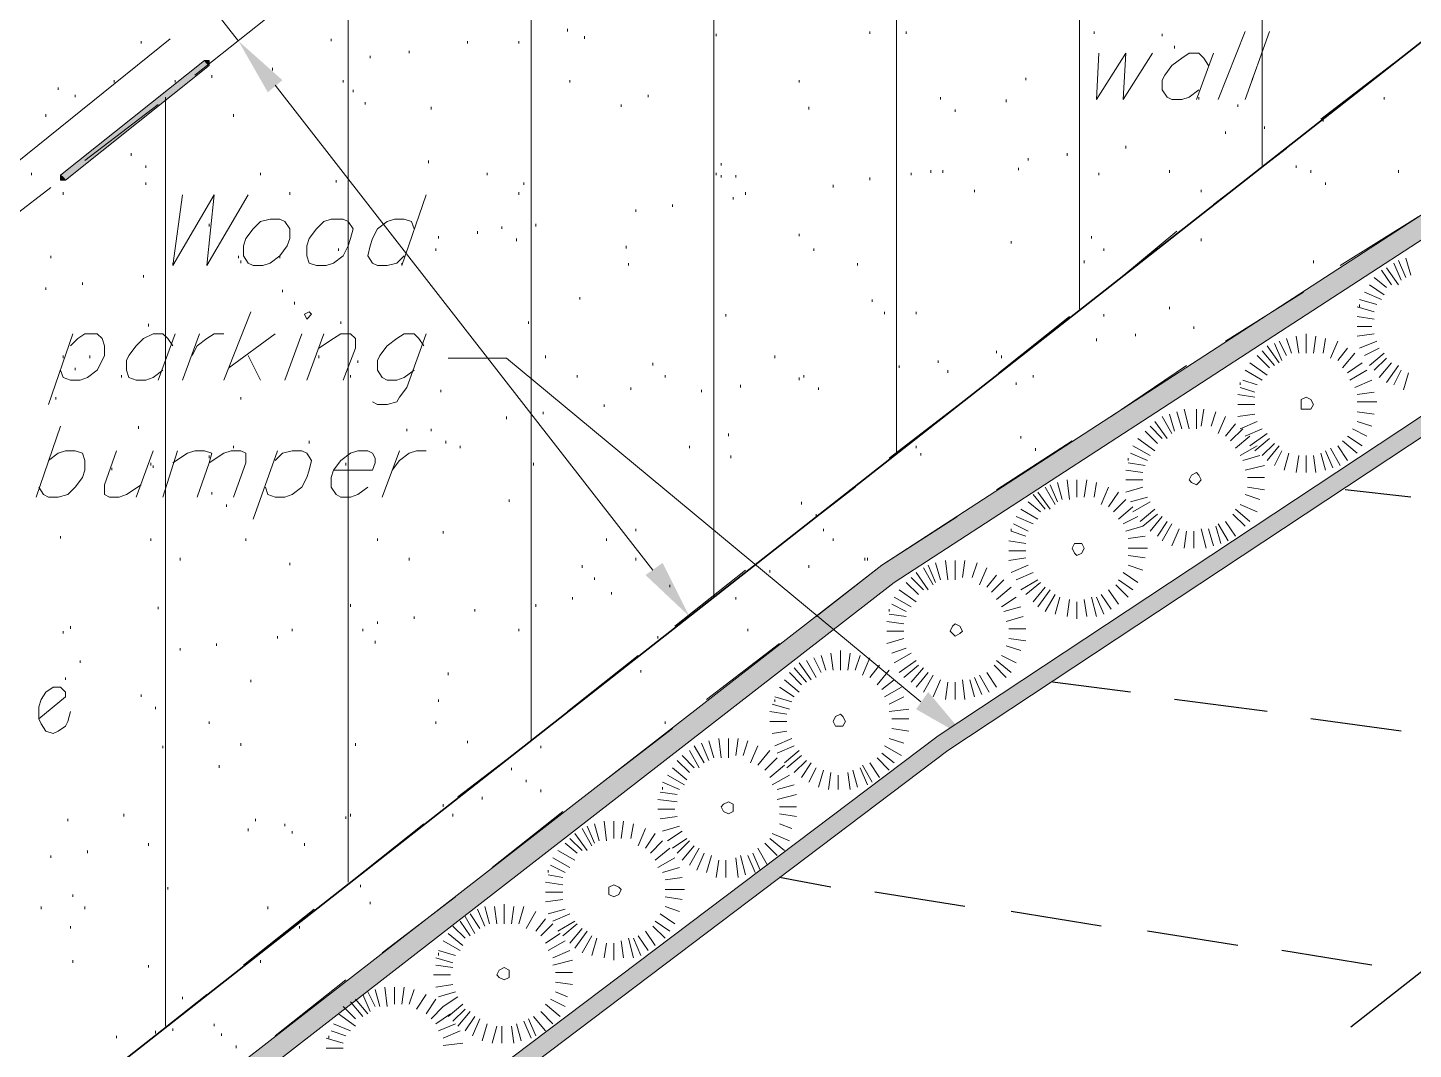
# Model space of a CAD drawing. Header units: inches. Extents: x 10 to 486, y 7 to 426.
# Drawn here: x 258.51 to 296.41, y 313.58 to 341.52 of the extents above; entities that cross this region are included whole.
import ezdxf

# ---------------------------------------------------------------- set-up
doc = ezdxf.new("R2010")
doc.units = ezdxf.units.IN
doc.header["$LTSCALE"] = 3
doc.header["$MEASUREMENT"] = 0
doc.linetypes.add('DASHEDX2', pattern=[1.5, 1, -0.5])
doc.layers.add('Building Setbacks', color=1, linetype='DASHEDX2')
doc.layers.add('PDF_Solid Fills', color=7, linetype='Continuous')
doc.layers.add('PDF_Geometry', color=7, linetype='Continuous', true_color=0x999999)

msp = doc.modelspace()

# ---------------------------------------------------------------- hatches: boundary and pattern name
at = {"layer": 'PDF_Solid Fills', "transparency": 33554559}
msp.add_hatch(color=256, dxfattribs=at).paths.add_polyline_path([(259.477, 337.417), (259.543, 337.35), (263.477, 340.483), (263.41, 340.55), (263.343, 340.617), (259.41, 337.483)])

# ---------------------------------------------------------------- linework, layer by layer
at = {"layer": 'Building Setbacks'}
msp.add_lwpolyline([(82.279, 147.535), (358.622, 364.348)], dxfattribs=at)
at = {"layer": 'PDF_Geometry', "color": 7, "lineweight": 13}
for points in [[(264.277, 341.15), (226.477, 389.35), (224.877, 389.35)], [(265.01, 341.75), (263.077, 340.217)], [(293.877, 339.017), (295.877, 340.55)], [(275.61, 326.683), (265.277, 339.95)], [(262.077, 339.417), (260.077, 337.883)], [(290.943, 336.683), (292.943, 338.217)], [(259.143, 337.15), (257.143, 335.617)], [(288.01, 334.35), (289.943, 335.95)], [(285.077, 332.083), (287.01, 333.617)], [(282.077, 329.75), (284.077, 331.283)], [(279.143, 327.417), (281.143, 328.95)], [(276.21, 325.15), (278.143, 326.683)], [(273.277, 322.817), (275.21, 324.35)], [(270.277, 320.483), (272.277, 322.017)], [(267.343, 318.15), (269.343, 319.75)], [(264.41, 315.883), (266.343, 317.417)], [(261.477, 313.55), (263.41, 315.083)]]:
    msp.add_lwpolyline(points, dxfattribs=at)
at = {"layer": 'PDF_Geometry', "color": 7, "lineweight": 35}
msp.add_lwpolyline([(152.877, 30.217), (376.677, 27.083), (379.477, 363.817), (346.277, 380.083), (56.61, 152.817)], close=True, dxfattribs=at)
at = {"layer": 'PDF_Geometry', "color": 9, "lineweight": 13, "true_color": 0xbbbbbb}
for points in [[(292.277, 337.75), (292.277, 363.15)], [(287.277, 333.817), (287.277, 359.217)], [(282.277, 329.883), (282.277, 355.283)], [(277.277, 325.95), (277.277, 351.417)], [(272.277, 322.017), (272.277, 347.483)], [(267.277, 318.15), (267.277, 343.55)], [(262.277, 314.217), (262.277, 339.617)]]:
    msp.add_lwpolyline(points, dxfattribs=at)
at = {"layer": 'PDF_Geometry', "lineweight": 13}
for points in [[(340.877, 356.15), (338.477, 356.683), (332.477, 355.083), (321.943, 349.017), (320.277, 341.35), (312.41, 340.75), (283.677, 321.75), (263.477, 306.483), (258.21, 296.683), (248.477, 288.017), (245.01, 283.083), (210.277, 256.083), (180.143, 230.817), (171.877, 223.95), (171.677, 206.017), (182.943, 199.55), (174.743, 190.75), (170.743, 184.083), (169.877, 168.15)], [(273.277, 341.483), (273.277, 341.417)], [(256.943, 336.817), (262.41, 341.217)], [(261.61, 341.15), (261.61, 341.083)], [(266.81, 341.217), (266.81, 341.15)], [(270.543, 341.15), (270.543, 341.083)], [(271.943, 341.15), (271.943, 341.083)], [(273.743, 341.283), (273.743, 341.217)], [(277.343, 341.35), (277.343, 341.283)], [(281.543, 341.417), (281.543, 341.35)], [(282.543, 341.417), (282.543, 341.35)], [(287.677, 341.417), (287.677, 341.35)], [(289.543, 341.35), (289.543, 341.283)], [(267.877, 340.75), (267.877, 340.683)], [(268.943, 340.883), (268.943, 340.817)], [(289.877, 341.017), (289.877, 340.95)], [(265.21, 340.417), (265.21, 340.35)], [(260.877, 340.083), (260.877, 340.017)], [(262.543, 340.083), (262.543, 340.017)], [(263.543, 340.217), (263.543, 340.15)], [(267.143, 340.083), (267.143, 340.017)], [(273.343, 340.083), (273.343, 340.017)], [(279.61, 340.083), (279.61, 340.017)], [(285.81, 340.15), (285.81, 340.083)], [(292.01, 340.15), (292.01, 340.083)], [(259.343, 339.883), (259.343, 339.817)], [(259.81, 339.683), (259.81, 339.617)], [(267.41, 339.817), (267.41, 339.75)], [(275.477, 339.683), (275.477, 339.617)], [(283.477, 339.617), (283.477, 339.55)], [(290.543, 339.617), (290.543, 339.55)], [(295.61, 339.617), (295.61, 339.55)], [(267.743, 339.483), (267.743, 339.417)], [(269.543, 339.35), (269.543, 339.283)], [(274.743, 339.417), (274.743, 339.35)], [(279.877, 339.35), (279.877, 339.283)], [(283.877, 339.283), (283.877, 339.217)], [(285.277, 339.55), (285.277, 339.483)], [(291.61, 339.417), (291.61, 339.35)], [(259.01, 339.15), (259.01, 339.083)], [(264.143, 339.15), (264.143, 339.083)], [(293.943, 339.017), (293.943, 338.95)], [(291.277, 338.683), (291.277, 338.617)], [(292.343, 338.817), (292.343, 338.75)], [(261.343, 338.083), (261.343, 338.017)], [(286.943, 338.083), (286.943, 338.017)], [(288.543, 338.283), (288.543, 338.217)], [(261.743, 337.75), (261.743, 337.683)], [(269.477, 337.883), (269.477, 337.817)], [(277.477, 337.817), (277.477, 337.75)], [(285.877, 337.95), (285.877, 337.883)], [(293.21, 337.75), (293.21, 337.683)], [(258.61, 337.55), (258.61, 337.483)], [(264.877, 337.55), (264.877, 337.483)], [(266.943, 337.35), (266.943, 337.283)], [(271.077, 337.55), (271.077, 337.483)], [(277.343, 337.55), (277.343, 337.483)], [(277.477, 337.483), (277.477, 337.417)], [(277.877, 337.483), (277.877, 337.417)], [(281.543, 337.417), (281.543, 337.35)], [(282.677, 337.55), (282.677, 337.483)], [(283.21, 337.617), (283.21, 337.55)], [(283.543, 337.617), (283.543, 337.55)], [(285.61, 337.683), (285.61, 337.617)], [(287.81, 337.55), (287.81, 337.483)], [(289.743, 337.617), (289.743, 337.55)], [(293.61, 337.617), (293.61, 337.55)], [(296.01, 337.617), (296.01, 337.55)], [(259.477, 337.017), (259.477, 336.95)], [(261.743, 337.283), (261.743, 337.217)], [(265.677, 337.017), (265.677, 336.95)], [(271.943, 337.017), (271.943, 336.95)], [(272.077, 337.283), (272.077, 337.217)], [(278.143, 337.017), (278.143, 336.95)], [(280.543, 337.217), (280.543, 337.15)], [(284.41, 337.083), (284.41, 337.017)], [(290.61, 337.083), (290.61, 337.017)], [(294.01, 337.283), (294.01, 337.217)], [(276.143, 336.683), (276.143, 336.617)], [(277.81, 336.883), (277.81, 336.817)], [(275.143, 336.55), (275.143, 336.483)], [(296.543, 336.35), (294.41, 335.017)], [(263.477, 336.15), (263.477, 336.083)], [(269.743, 335.817), (269.743, 335.75)], [(270.81, 335.95), (270.81, 335.883)], [(271.477, 336.083), (271.477, 336.017)], [(272.41, 336.15), (272.41, 336.083)], [(279.61, 335.883), (279.61, 335.817)], [(287.61, 335.817), (287.61, 335.75)], [(267.01, 335.483), (267.01, 335.417)], [(269.677, 335.483), (269.677, 335.417)], [(271.877, 335.75), (271.877, 335.683)], [(274.877, 335.55), (274.877, 335.483)], [(280.01, 335.483), (280.01, 335.417)], [(285.41, 335.683), (285.41, 335.617)], [(287.943, 335.483), (287.943, 335.417)], [(290.61, 335.75), (290.61, 335.683)], [(259.143, 335.283), (259.143, 335.217)], [(262.477, 335.083), (262.477, 335.017)], [(264.277, 335.283), (264.277, 335.217)], [(264.343, 335.15), (264.343, 335.083)], [(265.41, 335.283), (265.41, 335.217)], [(268.743, 335.083), (268.743, 335.017)], [(274.943, 335.083), (274.943, 335.017)], [(281.21, 335.083), (281.21, 335.017)], [(287.41, 335.15), (287.41, 335.083)], [(293.677, 335.15), (293.677, 335.083)], [(295.877, 335.083), (296.077, 334.617)], [(296.01, 335.15), (296.21, 334.683)], [(296.21, 335.217), (296.343, 334.75)], [(261.677, 334.75), (261.677, 334.683)], [(295.343, 334.683), (295.677, 334.417)], [(295.543, 334.883), (295.81, 334.483)], [(295.677, 334.95), (296.01, 334.483)], [(259.01, 334.417), (259.01, 334.35)], [(260.01, 334.55), (260.01, 334.483)], [(265.477, 334.35), (265.477, 334.283)], [(293.41, 334.283), (291.277, 332.95)], [(295.077, 334.283), (295.543, 334.083)], [(295.21, 334.483), (295.61, 334.217)], [(265.81, 334.017), (265.81, 333.95)], [(273.61, 334.15), (273.61, 334.083)], [(281.61, 334.083), (281.61, 334.017)], [(294.943, 334.083), (295.41, 333.95)], [(294.943, 333.95), (294.943, 333.883)], [(277.61, 333.683), (277.61, 333.617)], [(281.943, 333.75), (281.943, 333.683)], [(282.81, 333.75), (282.81, 333.683)], [(287.943, 333.683), (287.943, 333.617)], [(289.743, 333.883), (289.743, 333.817)], [(294.877, 333.883), (295.343, 333.75)], [(294.877, 333.617), (295.343, 333.55)], [(261.81, 333.417), (261.81, 333.35)], [(267.077, 333.483), (267.077, 333.417)], [(272.21, 333.483), (272.21, 333.417)], [(288.81, 333.15), (288.81, 333.083)], [(290.41, 333.35), (290.41, 333.283)], [(293.477, 333.15), (293.477, 332.617)], [(294.877, 333.35), (295.277, 333.35)], [(294.877, 333.083), (295.343, 333.15)], [(287.743, 333.017), (287.743, 332.95)], [(292.41, 332.817), (292.743, 332.35)], [(292.61, 332.883), (292.81, 332.417)], [(292.743, 332.95), (292.943, 332.55)], [(292.943, 333.017), (293.077, 332.617)], [(293.21, 333.083), (293.277, 332.617)], [(293.743, 333.083), (293.677, 332.617)], [(294.01, 333.017), (293.943, 332.617)], [(294.343, 332.95), (294.143, 332.483)], [(294.943, 332.75), (295.41, 332.95)], [(259.477, 332.55), (259.477, 332.483)], [(260.21, 332.55), (260.21, 332.483)], [(266.477, 332.55), (266.477, 332.483)], [(267.543, 332.417), (267.543, 332.35)], [(272.677, 332.55), (272.677, 332.483)], [(278.943, 332.55), (278.943, 332.483)], [(283.41, 332.417), (283.41, 332.35)], [(285.01, 332.683), (285.01, 332.617)], [(285.143, 332.55), (285.143, 332.483)], [(292.143, 332.55), (292.477, 332.217)], [(292.277, 332.683), (292.61, 332.283)], [(294.61, 332.75), (294.343, 332.417)], [(294.81, 332.617), (294.477, 332.217)], [(295.077, 332.55), (295.477, 332.75)], [(295.21, 332.283), (295.61, 332.617)], [(295.343, 332.15), (295.677, 332.483)], [(259.81, 332.217), (259.81, 332.15)], [(261.077, 332.017), (261.077, 331.95)], [(267.343, 332.017), (267.343, 331.95)], [(273.543, 332.017), (273.543, 331.95)], [(275.61, 332.35), (275.61, 332.283)], [(275.943, 332.017), (275.943, 331.95)], [(279.743, 332.017), (279.743, 331.95)], [(282.343, 332.283), (282.343, 332.217)], [(283.677, 332.15), (283.677, 332.083)], [(286.01, 332.017), (286.01, 331.95)], [(290.21, 332.283), (288.143, 330.883)], [(291.81, 332.15), (292.277, 331.883)], [(291.943, 332.35), (292.41, 332.017)], [(295.01, 332.35), (294.61, 332.083)], [(295.143, 332.15), (294.677, 331.883)], [(295.477, 331.95), (295.81, 332.35)], [(295.677, 331.817), (296.01, 332.283)], [(295.877, 331.75), (296.077, 332.15)], [(296.143, 331.617), (296.277, 332.083)], [(275.01, 331.683), (275.01, 331.617)], [(278.01, 331.75), (278.01, 331.683)], [(279.61, 331.95), (279.61, 331.883)], [(280.143, 331.683), (280.143, 331.617)], [(285.543, 331.817), (285.543, 331.75)], [(291.677, 331.817), (291.677, 331.75)], [(291.677, 331.683), (292.077, 331.55)], [(291.743, 331.883), (292.143, 331.75)], [(295.277, 331.883), (294.81, 331.683)], [(259.277, 331.417), (259.277, 331.35)], [(264.343, 331.417), (264.343, 331.35)], [(269.81, 331.617), (269.81, 331.55)], [(276.943, 331.617), (276.943, 331.55)], [(291.61, 331.483), (292.077, 331.417)], [(295.343, 331.55), (294.877, 331.483)], [(295.41, 331.283), (294.877, 331.283)], [(271.61, 330.883), (271.61, 330.817)], [(272.61, 331.017), (272.61, 330.95)], [(274.277, 331.217), (274.277, 331.15)], [(289.543, 330.883), (289.81, 330.417)], [(289.743, 330.95), (289.877, 330.483)], [(289.943, 331.017), (290.077, 330.55)], [(290.143, 331.083), (290.277, 330.55)], [(290.477, 331.083), (290.477, 330.55)], [(290.677, 331.083), (290.61, 330.617)], [(291.01, 331.017), (290.877, 330.617)], [(291.277, 330.883), (291.077, 330.417)], [(291.61, 331.217), (292.077, 331.217)], [(291.61, 330.883), (292.077, 330.95)], [(295.343, 330.95), (294.877, 331.017)], [(261.543, 330.617), (261.543, 330.55)], [(268.877, 330.55), (268.877, 330.483)], [(269.543, 330.55), (269.543, 330.483)], [(289.21, 330.617), (289.543, 330.283)], [(289.343, 330.75), (289.677, 330.283)], [(291.543, 330.683), (291.277, 330.35)], [(291.743, 330.55), (291.41, 330.217)], [(291.677, 330.55), (292.143, 330.75)], [(291.81, 330.35), (292.277, 330.55)], [(295.143, 330.35), (294.743, 330.55)], [(294.877, 330.75), (295.277, 330.617)], [(266.21, 330.217), (266.21, 330.15)], [(267.277, 330.35), (267.277, 330.283)], [(269.943, 330.217), (269.943, 330.15)], [(277.677, 330.417), (277.677, 330.35)], [(287.077, 330.217), (285.01, 328.883)], [(285.677, 330.35), (285.677, 330.283)], [(288.877, 330.283), (289.343, 329.95)], [(289.077, 330.483), (289.41, 330.15)], [(291.943, 330.35), (291.543, 330.017)], [(291.943, 330.083), (292.41, 330.417)], [(292.077, 329.95), (292.477, 330.283)], [(292.277, 329.817), (292.61, 330.15)], [(294.877, 329.883), (294.477, 330.217)], [(295.01, 330.083), (294.61, 330.35)], [(263.477, 329.817), (263.477, 329.75)], [(264.143, 330.083), (264.143, 330.017)], [(270.343, 330.083), (270.343, 330.017)], [(276.61, 330.083), (276.61, 330.017)], [(277.743, 329.817), (277.743, 329.75)], [(282.81, 330.083), (282.81, 330.017)], [(282.943, 329.883), (282.943, 329.817)], [(286.077, 330.017), (286.077, 329.95)], [(288.61, 329.75), (288.61, 329.683)], [(288.677, 329.883), (289.143, 329.683)], [(288.743, 330.083), (289.21, 329.817)], [(292.143, 330.083), (291.677, 329.817)], [(292.21, 329.817), (291.743, 329.683)], [(292.41, 329.683), (292.743, 330.083)], [(292.61, 329.55), (292.81, 329.95)], [(292.877, 329.417), (293.01, 329.883)], [(293.21, 329.35), (293.277, 329.817)], [(293.477, 329.35), (293.477, 329.817)], [(293.743, 329.35), (293.677, 329.817)], [(294.01, 329.417), (293.877, 329.883)], [(294.21, 329.483), (294.01, 329.95)], [(294.41, 329.55), (294.143, 330.017)], [(294.61, 329.683), (294.343, 330.083)], [(260.81, 329.483), (260.81, 329.417)], [(261.877, 329.617), (261.877, 329.55)], [(261.943, 329.55), (261.943, 329.483)], [(267.21, 329.617), (267.21, 329.55)], [(272.343, 329.617), (272.343, 329.55)], [(288.543, 329.417), (289.01, 329.35)], [(288.61, 329.617), (289.077, 329.55)], [(292.343, 329.55), (291.81, 329.417)], [(286.477, 329.017), (286.677, 328.55)], [(286.677, 329.083), (286.81, 328.617)], [(286.943, 329.15), (287.01, 328.617)], [(287.21, 329.15), (287.21, 328.683)], [(287.477, 329.15), (287.41, 328.683)], [(287.743, 329.083), (287.677, 328.683)], [(288.543, 329.15), (289.01, 329.15)], [(292.343, 329.217), (291.877, 329.217)], [(263.543, 328.817), (263.543, 328.75)], [(271.677, 328.617), (271.677, 328.55)], [(286.01, 328.75), (286.343, 328.35)], [(286.143, 328.817), (286.477, 328.35)], [(286.343, 328.95), (286.61, 328.483)], [(288.077, 328.95), (287.877, 328.483)], [(288.343, 328.817), (288.077, 328.417)], [(288.543, 328.617), (288.21, 328.283)], [(288.543, 328.817), (289.01, 328.95)], [(288.677, 328.55), (289.143, 328.683)], [(291.81, 328.75), (292.21, 328.617)], [(292.343, 328.883), (291.877, 328.95)], [(263.943, 328.483), (263.943, 328.417)], [(279.677, 328.55), (279.677, 328.483)], [(280.077, 328.217), (280.077, 328.15)], [(285.677, 328.35), (286.143, 328.083)], [(285.877, 328.55), (286.21, 328.283)], [(288.743, 328.417), (288.343, 328.083)], [(289.41, 328.217), (289.01, 327.883), (288.543, 327.75)], [(288.743, 328.283), (289.21, 328.55)], [(288.943, 328.017), (289.343, 328.35)], [(291.81, 327.883), (291.477, 328.217)], [(291.943, 328.017), (291.543, 328.35)], [(292.143, 328.283), (291.677, 328.483)], [(283.943, 328.15), (281.877, 326.817), (280.077, 325.417)], [(285.477, 327.95), (285.877, 327.75)], [(285.543, 328.15), (286.01, 327.95)], [(288.877, 328.15), (288.477, 327.95)], [(289.21, 327.75), (289.543, 328.15)], [(289.41, 327.617), (289.677, 328.017)], [(289.543, 327.483), (289.81, 327.95)], [(291.143, 327.417), (291.01, 327.883)], [(291.343, 327.483), (291.077, 327.95)], [(291.543, 327.617), (291.277, 328.017)], [(259.41, 327.617), (259.41, 327.55)], [(261.877, 327.55), (261.877, 327.483)], [(264.477, 327.55), (264.477, 327.483)], [(268.077, 327.55), (268.077, 327.483)], [(269.877, 327.75), (269.877, 327.683)], [(274.343, 327.55), (274.343, 327.483)], [(275.143, 327.817), (275.143, 327.75)], [(280.277, 327.817), (280.277, 327.75)], [(280.543, 327.55), (280.543, 327.483)], [(285.343, 327.483), (285.81, 327.417)], [(285.41, 327.817), (285.41, 327.75), (285.81, 327.617)], [(289.077, 327.617), (288.61, 327.55)], [(289.81, 327.35), (290.01, 327.817)], [(290.143, 327.283), (290.21, 327.75)], [(290.41, 327.283), (290.41, 327.75)], [(290.743, 327.283), (290.61, 327.817)], [(290.943, 327.35), (290.81, 327.817)], [(285.343, 327.217), (285.81, 327.217)], [(289.143, 327.283), (288.61, 327.283)], [(289.077, 327.017), (288.61, 327.083)], [(262.677, 327.017), (262.677, 326.95)], [(265.677, 326.883), (265.677, 326.817)], [(268.943, 327.017), (268.943, 326.95)], [(273.677, 326.817), (273.677, 326.75)], [(275.143, 327.017), (275.143, 326.95)], [(279.877, 326.817), (279.877, 326.75)], [(281.41, 327.017), (281.41, 326.95)], [(281.477, 327.017), (281.477, 326.95)], [(283.01, 326.75), (283.277, 326.283)], [(283.143, 326.817), (283.343, 326.35)], [(283.343, 326.883), (283.477, 326.417)], [(283.61, 326.95), (283.677, 326.417)], [(283.877, 326.95), (283.877, 326.417)], [(284.143, 326.95), (284.077, 326.483)], [(284.477, 326.883), (284.343, 326.483)], [(284.743, 326.75), (284.543, 326.283)], [(285.343, 326.95), (285.81, 327.017)], [(285.41, 326.617), (285.877, 326.817)], [(288.61, 326.817), (289.01, 326.683)], [(274.01, 326.483), (274.01, 326.417)], [(278.81, 326.683), (278.81, 326.617)], [(282.543, 326.35), (282.877, 326.017)], [(282.677, 326.483), (283.01, 326.15)], [(282.81, 326.617), (283.143, 326.15)], [(285.01, 326.55), (284.743, 326.217)], [(285.21, 326.417), (284.877, 326.083)], [(285.543, 326.417), (286.01, 326.617)], [(285.677, 326.15), (286.143, 326.417)], [(285.81, 326.017), (286.21, 326.35)], [(288.743, 326.15), (288.343, 326.417)], [(288.877, 326.35), (288.477, 326.617)], [(273.41, 325.95), (273.41, 325.883)], [(274.477, 326.083), (274.477, 326.017)], [(276.077, 326.283), (276.077, 326.217)], [(277.877, 325.95), (277.877, 325.883)], [(282.21, 325.95), (282.677, 325.683)], [(282.343, 326.15), (282.81, 325.817)], [(285.41, 326.217), (285.01, 325.883)], [(285.543, 325.95), (285.143, 325.683)], [(286.01, 325.817), (286.343, 326.217)], [(286.143, 325.683), (286.477, 326.15)], [(286.343, 325.55), (286.61, 326.017)], [(286.61, 325.483), (286.743, 325.95)], [(287.743, 325.417), (287.61, 325.95)], [(287.943, 325.483), (287.743, 325.95)], [(288.143, 325.617), (287.877, 326.017)], [(288.343, 325.75), (288.077, 326.15)], [(288.61, 325.95), (288.277, 326.283)], [(262.077, 325.683), (262.077, 325.617)], [(267.343, 325.75), (267.343, 325.683)], [(270.743, 325.617), (270.743, 325.55)], [(272.41, 325.75), (272.41, 325.683)], [(282.077, 325.617), (282.077, 325.55)], [(282.143, 325.75), (282.543, 325.55)], [(285.677, 325.683), (285.21, 325.55)], [(286.943, 325.417), (287.01, 325.883)], [(287.21, 325.35), (287.21, 325.817)], [(287.477, 325.417), (287.41, 325.883)], [(268.077, 325.283), (268.077, 325.217)], [(269.077, 325.417), (269.077, 325.35)], [(282.01, 325.283), (282.477, 325.217)], [(282.077, 325.483), (282.543, 325.417)], [(285.743, 325.417), (285.277, 325.283)], [(259.477, 325.017), (259.477, 324.95)], [(259.677, 325.15), (259.677, 325.083)], [(265.343, 324.883), (265.343, 324.817)], [(265.743, 325.083), (265.743, 325.017)], [(267.677, 325.083), (267.677, 325.017)], [(271.943, 325.083), (271.943, 325.017)], [(275.743, 324.883), (275.743, 324.817)], [(278.21, 325.083), (278.21, 325.017)], [(282.01, 325.017), (282.477, 325.017)], [(282.01, 324.683), (282.477, 324.817)], [(285.81, 325.083), (285.343, 325.083)], [(285.81, 324.75), (285.343, 324.817)], [(262.677, 324.55), (262.677, 324.483)], [(263.677, 324.683), (263.677, 324.617)], [(268.01, 324.75), (268.01, 324.683)], [(279.077, 324.683), (277.077, 323.15)], [(280.743, 324.483), (280.743, 323.95)], [(282.143, 324.417), (282.543, 324.55)], [(285.277, 324.617), (285.677, 324.483)], [(259.943, 324.217), (259.943, 324.15)], [(279.61, 324.15), (279.943, 323.683)], [(279.81, 324.217), (280.077, 323.75)], [(280.01, 324.283), (280.21, 323.883)], [(280.21, 324.35), (280.343, 323.95)], [(280.477, 324.417), (280.543, 323.95)], [(281.01, 324.417), (280.943, 323.95)], [(281.277, 324.35), (281.143, 323.95)], [(281.543, 324.283), (281.343, 323.817)], [(281.81, 324.083), (281.543, 323.75)], [(282.21, 324.15), (282.677, 324.417)], [(282.343, 323.883), (282.81, 324.217)], [(282.477, 323.75), (282.877, 324.083)], [(285.277, 323.75), (284.943, 324.083)], [(285.41, 323.883), (285.01, 324.217)], [(285.543, 324.15), (285.143, 324.35)], [(259.543, 323.75), (259.543, 323.683)], [(264.61, 323.683), (264.61, 323.617)], [(270.01, 323.883), (270.01, 323.817)], [(275.277, 323.95), (275.277, 323.883)], [(279.21, 323.683), (279.61, 323.35)], [(279.343, 323.883), (279.677, 323.55)], [(279.477, 324.017), (279.81, 323.617)], [(282.077, 323.95), (281.743, 323.55)], [(282.21, 323.683), (281.877, 323.417)], [(282.677, 323.617), (283.01, 324.017)], [(282.81, 323.483), (283.143, 323.883)], [(283.01, 323.35), (283.277, 323.817)], [(283.277, 323.217), (283.477, 323.683)], [(284.143, 323.15), (284.077, 323.683)], [(284.41, 323.217), (284.277, 323.683)], [(284.61, 323.283), (284.41, 323.75)], [(284.81, 323.35), (284.543, 323.817)], [(285.01, 323.483), (284.743, 323.883)], [(279.077, 323.483), (279.477, 323.217)], [(282.41, 323.483), (281.943, 323.217)], [(283.61, 323.15), (283.677, 323.617)], [(283.877, 323.15), (283.877, 323.617)], [(261.61, 323.283), (261.61, 323.217)], [(262.01, 322.95), (262.01, 322.883)], [(269.743, 323.15), (269.743, 323.083)], [(278.877, 323.017), (279.343, 322.883)], [(278.943, 323.217), (279.41, 323.083)], [(278.943, 323.15), (278.943, 323.083)], [(282.477, 323.217), (282.077, 323.017)], [(263.477, 322.55), (263.477, 322.483)], [(269.677, 322.55), (269.677, 322.483)], [(275.943, 322.55), (275.943, 322.483)], [(278.81, 322.817), (279.277, 322.75)], [(278.81, 322.55), (279.277, 322.55)], [(282.61, 322.883), (282.077, 322.817)], [(282.61, 322.617), (282.143, 322.617)], [(276.143, 322.35), (274.143, 320.817)], [(278.877, 322.217), (279.277, 322.283)], [(282.61, 322.283), (282.143, 322.35)], [(262.21, 321.883), (262.21, 321.817)], [(264.343, 321.95), (264.343, 321.883)], [(267.477, 321.95), (267.477, 321.883)], [(270.543, 322.017), (270.543, 321.95)], [(272.543, 321.883), (272.543, 321.817)], [(276.743, 321.883), (277.01, 321.417)], [(276.943, 321.95), (277.143, 321.483)], [(277.143, 322.017), (277.277, 321.55)], [(277.41, 322.083), (277.477, 321.55)], [(277.677, 322.083), (277.677, 321.55)], [(277.943, 322.083), (277.877, 321.617)], [(278.21, 322.017), (278.077, 321.617)], [(278.477, 321.883), (278.277, 321.417)], [(278.943, 321.883), (279.41, 322.083)], [(279.01, 321.683), (279.477, 321.883)], [(282.41, 321.617), (281.943, 321.883)], [(282.077, 322.083), (282.477, 321.95)], [(276.277, 321.483), (276.61, 321.15)], [(276.41, 321.617), (276.743, 321.283)], [(276.61, 321.75), (276.877, 321.283)], [(278.81, 321.75), (278.477, 321.35)], [(279.01, 321.55), (278.677, 321.217)], [(279.21, 321.417), (279.61, 321.75)], [(279.277, 321.283), (279.677, 321.617)], [(279.477, 321.15), (279.81, 321.483)], [(279.677, 321.017), (279.943, 321.417)], [(281.81, 321.017), (281.543, 321.417)], [(282.077, 321.217), (281.743, 321.55)], [(282.21, 321.417), (281.877, 321.683)], [(263.743, 321.35), (263.743, 321.283)], [(271.743, 321.283), (271.743, 321.217)], [(276.01, 321.083), (276.477, 320.817)], [(276.143, 321.283), (276.543, 320.95)], [(279.21, 321.35), (278.81, 321.017)], [(279.343, 321.083), (278.877, 320.817)], [(279.877, 320.883), (280.077, 321.283)], [(280.143, 320.75), (280.277, 321.217)], [(280.41, 320.683), (280.477, 321.15)], [(280.677, 320.683), (280.677, 321.083)], [(281.01, 320.683), (280.943, 321.15)], [(281.21, 320.75), (281.077, 321.217)], [(281.477, 320.817), (281.277, 321.283)], [(281.61, 320.883), (281.343, 321.35)], [(272.143, 320.95), (272.143, 320.883)], [(272.543, 320.683), (272.543, 320.617)], [(275.877, 320.883), (276.343, 320.683)], [(275.877, 320.75), (275.877, 320.683)], [(279.477, 320.817), (279.01, 320.683)], [(269.877, 320.283), (269.877, 320.217)], [(270.943, 320.483), (270.943, 320.417)], [(275.743, 320.417), (276.277, 320.35)], [(275.81, 320.617), (276.277, 320.55)], [(279.543, 320.55), (279.01, 320.417)], [(259.61, 319.883), (259.61, 319.817)], [(261.143, 320.017), (261.143, 319.95)], [(264.743, 319.883), (264.743, 319.817)], [(267.21, 319.95), (267.21, 319.883)], [(267.343, 320.017), (267.343, 319.95)], [(270.143, 320.017), (270.143, 319.95)], [(273.143, 320.083), (271.21, 318.55)], [(275.743, 320.15), (276.21, 320.15)], [(275.81, 319.883), (276.277, 319.95)], [(279.543, 320.217), (279.077, 320.217)], [(279.543, 319.95), (279.077, 320.017)], [(264.543, 319.617), (264.543, 319.55)], [(265.543, 319.75), (265.543, 319.683)], [(265.743, 319.55), (265.743, 319.483)], [(273.677, 319.617), (273.943, 319.15)], [(273.81, 319.683), (274.01, 319.217)], [(274.01, 319.75), (274.143, 319.283)], [(274.277, 319.817), (274.343, 319.283)], [(274.543, 319.817), (274.543, 319.35)], [(274.81, 319.817), (274.743, 319.35)], [(275.077, 319.75), (275.01, 319.35)], [(275.41, 319.617), (275.21, 319.15)], [(275.877, 319.55), (276.343, 319.683)], [(276.01, 319.283), (276.41, 319.55)], [(279.077, 319.75), (279.41, 319.617)], [(261.81, 319.217), (261.81, 319.15)], [(266.077, 319.217), (266.077, 319.15)], [(273.21, 319.217), (273.543, 318.95)], [(273.343, 319.35), (273.677, 319.017)], [(273.477, 319.483), (273.81, 319.017)], [(275.677, 319.483), (275.41, 319.083)], [(275.877, 319.283), (275.543, 318.95)], [(276.143, 319.083), (276.543, 319.35)], [(276.277, 318.95), (276.61, 319.283)], [(276.41, 318.75), (276.743, 319.15)], [(279.01, 318.883), (278.677, 319.217)], [(279.21, 319.017), (278.81, 319.35)], [(279.343, 319.283), (278.877, 319.483)], [(259.143, 318.883), (259.143, 318.817)], [(260.143, 319.017), (260.143, 318.95)], [(272.877, 318.817), (273.343, 318.55)], [(273.01, 319.017), (273.477, 318.75)], [(276.077, 319.083), (275.677, 318.75)], [(276.21, 318.817), (275.743, 318.55)], [(276.61, 318.617), (276.877, 319.083)], [(276.81, 318.483), (277.01, 318.95)], [(277.077, 318.417), (277.21, 318.883)], [(277.343, 318.283), (277.41, 318.75)], [(277.61, 318.283), (277.61, 318.75)], [(277.943, 318.283), (277.877, 318.817)], [(278.143, 318.35), (278.01, 318.883)], [(278.41, 318.417), (278.21, 318.883)], [(278.543, 318.483), (278.343, 318.95)], [(278.743, 318.617), (278.477, 319.083)], [(272.743, 318.483), (272.743, 318.417)], [(272.81, 318.617), (273.21, 318.417)], [(276.343, 318.55), (275.877, 318.417)], [(262.343, 318.017), (262.343, 317.95)], [(267.61, 318.083), (267.61, 318.017)], [(272.677, 318.15), (273.143, 318.083)], [(272.743, 318.35), (273.143, 318.283)], [(276.41, 318.283), (275.943, 318.217)], [(259.743, 317.817), (259.743, 317.75)], [(267.877, 317.617), (267.877, 317.55)], [(270.21, 317.75), (268.21, 316.217)], [(272.677, 317.883), (273.143, 317.883)], [(272.677, 317.617), (273.143, 317.683)], [(276.477, 317.95), (275.943, 317.95)], [(276.41, 317.683), (275.943, 317.75)], [(258.877, 317.483), (258.877, 317.417)], [(260.077, 317.483), (260.077, 317.417)], [(265.077, 317.483), (265.077, 317.417)], [(270.61, 317.283), (270.877, 316.883)], [(270.81, 317.417), (271.01, 316.95)], [(271.01, 317.483), (271.143, 317.017)], [(271.277, 317.483), (271.343, 317.017)], [(271.543, 317.55), (271.543, 317.017)], [(271.81, 317.483), (271.743, 317.017)], [(272.077, 317.483), (271.943, 317.017)], [(272.41, 317.35), (272.143, 316.883)], [(272.743, 317.283), (273.21, 317.417)], [(272.877, 317.083), (273.343, 317.283)], [(276.21, 317.017), (275.81, 317.283)], [(275.943, 317.483), (276.343, 317.35)], [(259.677, 316.95), (259.677, 316.883)], [(265.943, 316.95), (265.943, 316.883)], [(270.143, 316.95), (270.477, 316.617)], [(270.343, 317.083), (270.61, 316.683)], [(270.477, 317.217), (270.743, 316.75)], [(272.677, 317.15), (272.41, 316.817)], [(272.877, 317.017), (272.543, 316.683)], [(273.01, 316.817), (273.477, 317.083)], [(273.143, 316.683), (273.543, 317.017)], [(273.343, 316.483), (273.677, 316.883)], [(275.943, 316.617), (275.61, 316.95)], [(276.077, 316.817), (275.677, 317.083)], [(269.877, 316.55), (270.343, 316.283)], [(270.01, 316.75), (270.41, 316.417)], [(273.077, 316.75), (272.677, 316.483)], [(273.21, 316.55), (272.743, 316.283)], [(273.477, 316.35), (273.81, 316.817)], [(273.677, 316.217), (273.943, 316.683)], [(273.943, 316.15), (274.077, 316.617)], [(274.277, 316.083), (274.343, 316.483)], [(274.543, 316.017), (274.543, 316.483)], [(274.81, 316.083), (274.743, 316.55)], [(275.077, 316.083), (274.943, 316.617)], [(275.277, 316.15), (275.077, 316.617)], [(275.477, 316.283), (275.21, 316.683)], [(275.677, 316.417), (275.41, 316.817)], [(269.743, 316.283), (270.21, 316.15)], [(269.743, 316.217), (269.743, 316.15)], [(273.343, 316.283), (272.877, 316.083)], [(259.743, 316.017), (259.743, 315.95)], [(261.81, 315.883), (261.81, 315.817)], [(264.877, 316.017), (264.877, 315.95)], [(269.677, 316.083), (270.143, 315.95)], [(269.677, 315.883), (270.143, 315.817)], [(273.41, 316.017), (272.877, 315.883)], [(267.21, 315.483), (265.277, 313.95)], [(269.61, 315.617), (270.077, 315.617)], [(269.677, 315.283), (270.143, 315.35)], [(273.41, 315.683), (272.943, 315.683)], [(273.41, 315.35), (272.943, 315.417)], [(262.743, 315.017), (262.743, 314.95)], [(267.477, 314.95), (267.81, 314.55)], [(267.677, 315.083), (267.877, 314.617)], [(267.81, 315.15), (268.01, 314.75)], [(268.01, 315.217), (268.143, 314.75)], [(268.277, 315.283), (268.343, 314.75)], [(268.543, 315.283), (268.543, 314.817)], [(268.81, 315.283), (268.743, 314.817)], [(269.077, 315.217), (268.943, 314.817)], [(269.41, 315.083), (269.143, 314.683)], [(269.677, 314.95), (269.41, 314.55)], [(270.277, 315.017), (269.877, 314.75), (269.543, 314.417)], [(269.743, 315.017), (270.21, 315.15)], [(273.21, 314.75), (272.81, 314.95)], [(272.943, 315.15), (273.277, 315.017)], [(267.143, 314.75), (267.477, 314.417)], [(267.343, 314.883), (267.677, 314.483)], [(270.01, 314.483), (270.41, 314.817)], [(270.143, 314.35), (270.477, 314.683)], [(270.277, 314.217), (270.61, 314.617)], [(272.877, 314.283), (272.543, 314.617)], [(273.077, 314.483), (272.677, 314.817)], [(263.61, 314.283), (263.61, 314.217)], [(266.877, 314.283), (267.343, 314.083)], [(267.01, 314.55), (267.477, 314.217)], [(270.077, 314.55), (269.677, 314.283)], [(270.21, 314.283), (269.743, 314.083)], [(270.477, 314.083), (270.743, 314.483)], [(270.677, 313.95), (270.877, 314.417)], [(270.943, 313.817), (271.077, 314.283)], [(271.21, 313.75), (271.343, 314.217)], [(271.477, 313.75), (271.477, 314.217)], [(271.81, 313.75), (271.743, 314.217)], [(272.01, 313.817), (271.877, 314.283)], [(272.277, 313.883), (272.077, 314.35)], [(272.41, 313.95), (272.21, 314.417)], [(272.677, 314.083), (272.343, 314.483)], [(260.943, 313.95), (260.943, 313.883)], [(262.01, 314.083), (262.01, 314.017)], [(262.477, 314.15), (262.477, 314.083)], [(263.81, 314.017), (263.81, 313.95)], [(266.677, 313.883), (267.143, 313.75)], [(266.743, 313.95), (266.743, 313.883)], [(266.81, 314.083), (267.21, 313.95)], [(270.343, 314.083), (269.877, 313.883)], [(264.21, 313.683), (264.21, 313.617)], [(266.677, 313.617), (267.143, 313.617)], [(270.41, 313.75), (269.877, 313.683)]]:
    msp.add_lwpolyline(points, dxfattribs=at)
at = {"layer": 'PDF_Geometry', "color": 9, "lineweight": 13, "true_color": 0xbbbbbb}
for points in [[(247.677, 290.35), (256.943, 306.75), (282.21, 326.35), (309.41, 344.017), (309.077, 344.483), (281.877, 326.817), (256.543, 307.15), (247.143, 290.617)], [(248.143, 288.417), (257.81, 297.017), (263.077, 306.817), (283.41, 322.15), (312.143, 341.15), (312.41, 340.75), (283.677, 321.75), (263.477, 306.483), (258.21, 296.683), (248.477, 288.017)]]:
    msp.add_lwpolyline(points, close=True, dxfattribs=at)
at = {"layer": 'PDF_Geometry', "color": 8, "lineweight": 13, "true_color": 0x767676}
for points in [[(291.077, 339.55), (291.81, 341.417)], [(291.81, 339.55), (292.477, 341.417)], [(287.81, 340.817), (287.743, 339.55), (288.543, 340.817), (288.477, 339.55), (289.277, 340.817)], [(290.81, 340.483), (290.677, 340.683), (290.543, 340.817), (290.277, 340.817), (290.077, 340.683), (289.81, 340.483), (289.61, 340.217), (289.543, 340.083), (289.543, 339.817), (289.677, 339.617), (289.81, 339.55), (290.077, 339.55), (290.277, 339.617), (290.543, 339.817)], [(290.943, 340.817), (290.477, 339.55)], [(262.743, 336.95), (262.477, 335.017), (263.61, 336.95), (263.41, 335.017), (264.543, 336.95)], [(269.41, 336.95), (268.743, 335.017)], [(269.077, 336.017), (269.01, 336.217), (268.81, 336.283), (268.543, 336.283), (268.343, 336.217), (268.077, 336.017), (267.943, 335.75), (267.877, 335.55), (267.81, 335.283), (267.943, 335.083), (268.077, 335.017), (268.343, 335.017), (268.61, 335.083), (268.81, 335.283)], [(263.877, 331.883), (264.61, 333.75)], [(259.743, 333.15), (259.077, 331.217)], [(259.677, 332.817), (259.877, 333.017), (260.077, 333.15), (260.41, 333.15), (260.543, 333.017), (260.61, 332.817), (260.61, 332.55), (260.543, 332.417), (260.41, 332.15), (260.143, 331.95), (259.943, 331.883), (259.677, 331.883), (259.477, 331.95), (259.41, 332.15)], [(262.477, 332.817), (262.343, 333.017), (262.21, 333.15), (261.943, 333.15), (261.677, 333.017), (261.477, 332.817), (261.277, 332.55), (261.21, 332.417), (261.21, 332.15), (261.277, 331.95), (261.477, 331.883), (261.743, 331.883), (261.943, 331.95), (262.21, 332.15)], [(262.543, 333.15), (262.077, 331.883)], [(262.743, 331.883), (263.21, 333.15)], [(263.01, 332.55), (263.143, 332.817), (263.41, 333.017), (263.61, 333.15), (263.877, 333.15)], [(265.277, 333.15), (264.01, 332.217)], [(266.01, 333.15), (265.543, 331.883)], [(266.143, 331.883), (266.61, 333.15)], [(266.477, 332.75), (266.877, 333.017), (267.077, 333.15), (267.343, 333.15), (267.477, 333.017), (267.477, 332.75), (267.143, 331.883)], [(269.41, 333.15), (268.877, 331.683), (268.677, 331.417), (268.61, 331.283), (268.343, 331.217), (268.077, 331.217), (267.943, 331.283)], [(269.343, 332.817), (269.21, 333.017), (269.077, 333.15), (268.81, 333.15), (268.61, 333.017), (268.343, 332.817), (268.143, 332.55), (268.077, 332.417), (268.077, 332.15), (268.21, 331.95), (268.343, 331.883), (268.61, 331.883), (268.81, 331.95), (269.077, 332.15)], [(264.543, 332.55), (264.877, 331.883)], [(282.943, 323.083), (271.61, 332.483), (270.01, 332.483)], [(258.743, 328.683), (259.41, 330.617)], [(259.077, 329.683), (259.343, 329.883), (259.543, 329.95), (259.81, 329.95), (260.01, 329.883), (260.077, 329.683), (260.077, 329.417), (260.01, 329.217), (259.81, 328.95), (259.61, 328.75), (259.343, 328.683), (259.077, 328.683), (258.943, 328.75), (258.81, 328.95)], [(260.943, 329.95), (260.61, 329.017), (260.61, 328.75), (260.743, 328.683), (261.01, 328.683), (261.21, 328.75), (261.61, 329.017)], [(261.943, 329.95), (261.477, 328.683)], [(262.21, 328.683), (262.61, 329.95)], [(262.477, 329.617), (262.877, 329.883), (263.077, 329.95), (263.343, 329.95), (263.543, 329.883), (263.477, 329.617), (263.143, 328.683)], [(263.477, 329.617), (263.877, 329.883), (264.077, 329.95), (264.343, 329.95), (264.477, 329.883), (264.477, 329.617), (264.143, 328.683)], [(265.343, 329.95), (264.677, 328.083)], [(265.277, 329.683), (265.477, 329.883), (265.743, 329.95), (266.01, 329.95), (266.143, 329.883), (266.277, 329.683), (266.21, 329.417), (266.143, 329.217), (266.01, 328.95), (265.743, 328.75), (265.543, 328.683), (265.277, 328.683), (265.077, 328.75), (265.01, 328.95)], [(266.877, 329.417), (267.943, 329.417), (268.01, 329.617), (268.01, 329.75), (267.943, 329.883), (267.81, 329.95), (267.543, 329.95), (267.343, 329.883), (267.077, 329.683), (266.877, 329.417), (266.81, 329.217), (266.81, 328.95), (266.943, 328.75), (267.077, 328.683), (267.343, 328.683), (267.543, 328.75), (267.81, 328.95)], [(268.21, 328.683), (268.677, 329.95)], [(268.477, 329.417), (268.677, 329.683), (268.943, 329.883), (269.143, 329.95), (269.41, 329.95)], [(258.81, 322.617), (259.543, 323.217), (259.543, 323.35), (259.41, 323.483), (259.21, 323.483), (259.01, 323.35), (258.877, 323.15), (258.81, 322.95), (258.81, 322.617), (258.877, 322.483), (259.01, 322.283), (259.21, 322.217), (259.343, 322.283), (259.543, 322.417), (259.61, 322.55), (259.677, 322.817)]]:
    msp.add_lwpolyline(points, dxfattribs=at)
at = {"layer": 'PDF_Geometry', "color": 7, "lineweight": 5}
msp.add_lwpolyline([(259.477, 337.417), (259.543, 337.35), (263.477, 340.483), (263.41, 340.55), (263.343, 340.617), (259.41, 337.483)], close=True, dxfattribs=at)
for points in [[(263.343, 340.617), (263.477, 340.617), (263.477, 340.483)], [(259.543, 337.35), (259.41, 337.35), (259.41, 337.483)]]:
    msp.add_lwpolyline(points, dxfattribs=at)
at = {"layer": 'PDF_Geometry', "color": 8, "lineweight": 13, "true_color": 0x767676}
for points in [[(265.143, 336.283), (264.877, 336.217), (264.677, 336.017), (264.477, 335.75), (264.41, 335.55), (264.41, 335.283), (264.543, 335.083), (264.677, 335.017), (264.943, 335.017), (265.143, 335.083), (265.41, 335.283), (265.61, 335.55), (265.677, 335.75), (265.677, 336.017), (265.543, 336.217), (265.41, 336.283)], [(266.81, 336.283), (266.61, 336.217), (266.41, 336.017), (266.21, 335.75), (266.143, 335.55), (266.143, 335.283), (266.21, 335.083), (266.41, 335.017), (266.677, 335.017), (266.877, 335.083), (267.143, 335.283), (267.277, 335.55), (267.343, 335.75), (267.41, 336.017), (267.277, 336.217), (267.143, 336.283)], [(266.077, 333.683), (266.143, 333.55), (266.277, 333.683), (266.21, 333.75)]]:
    msp.add_lwpolyline(points, close=True, dxfattribs=at)
at = {"layer": 'PDF_Geometry', "lineweight": 13}
for points in [[(293.677, 331.217), (293.61, 331.35), (293.477, 331.417), (293.343, 331.35), (293.343, 331.083), (293.61, 331.083)], [(290.61, 329.15), (290.543, 329.283), (290.477, 329.35), (290.343, 329.283), (290.277, 329.15), (290.343, 329.083), (290.477, 329.017), (290.543, 329.083)], [(287.41, 327.283), (287.343, 327.417), (287.143, 327.417), (287.077, 327.283), (287.143, 327.15), (287.21, 327.083), (287.343, 327.15)], [(284.077, 325.017), (284.01, 325.15), (283.877, 325.217), (283.81, 325.15), (283.743, 325.017), (283.81, 324.95), (283.877, 324.883), (284.01, 324.95)], [(280.877, 322.55), (280.81, 322.683), (280.743, 322.75), (280.61, 322.683), (280.543, 322.55), (280.61, 322.417), (280.81, 322.417)], [(277.81, 320.217), (277.81, 320.283), (277.677, 320.35), (277.543, 320.283), (277.477, 320.217), (277.543, 320.083), (277.677, 320.017), (277.81, 320.083)], [(274.743, 317.95), (274.677, 318.017), (274.543, 318.083), (274.41, 318.017), (274.41, 317.817), (274.543, 317.75), (274.677, 317.817)], [(271.677, 315.617), (271.677, 315.75), (271.543, 315.817), (271.41, 315.75), (271.343, 315.617), (271.41, 315.55), (271.543, 315.483), (271.677, 315.55)]]:
    msp.add_lwpolyline(points, close=True, dxfattribs=at)
at = {"layer": 'PDF_Geometry', "color": 7, "lineweight": 25}
for points in [[(296.343, 328.683), (294.543, 328.883)], [(288.677, 323.35), (286.543, 323.617)], [(292.41, 322.817), (289.877, 323.15)], [(296.077, 322.283), (293.61, 322.617)], [(280.477, 318.017), (279.077, 318.283)], [(284.143, 317.483), (281.677, 317.883)], [(287.877, 316.95), (285.41, 317.35)], [(291.61, 316.417), (289.143, 316.817)], [(295.277, 315.883), (292.81, 316.283)]]:
    msp.add_lwpolyline(points, dxfattribs=at)
at = {"layer": 'PDF_Solid Fills', "color": 253, "lineweight": 5, "true_color": 0x999999, "transparency": 33554559}
for points in [[(293.077, 426.15), (116.943, 287.883), (117.01, 287.817)], [(293.077, 426.15), (117.01, 287.817), (117.077, 287.75)], [(117.077, 287.75), (293.21, 426.15), (293.077, 426.15)], [(293.277, 426.083), (293.21, 426.15), (117.077, 287.75)]]:
    msp.add_solid(points, dxfattribs=at)
at = {"layer": 'PDF_Solid Fills', "color": 253, "lineweight": 13, "true_color": 0x999999, "transparency": 33554559}
for points in [[(308.343, 344.017), (281.877, 326.817), (282.943, 326.817)], [(308.343, 344.017), (309.41, 344.017), (282.943, 326.817)], [(311.477, 340.75), (283.41, 322.15), (284.277, 322.15)], [(311.477, 340.75), (312.41, 340.75), (284.277, 322.15)], [(281.877, 326.817), (281.277, 326.35), (282.21, 326.35)], [(281.877, 326.817), (282.943, 326.817), (282.21, 326.35)], [(281.277, 326.35), (256.543, 307.15), (257.477, 307.15)], [(281.277, 326.35), (282.21, 326.35), (257.477, 307.15)], [(283.41, 322.15), (282.877, 321.75), (283.677, 321.75)], [(283.41, 322.15), (284.277, 322.15), (283.677, 321.75)], [(282.877, 321.75), (263.077, 306.817), (263.943, 306.817)], [(282.877, 321.75), (283.677, 321.75), (263.943, 306.817)]]:
    msp.add_solid(points, dxfattribs=at)
at = {"layer": 'PDF_Solid Fills', "lineweight": 13, "transparency": 33554559}
for points in [[(265.477, 340.083), (265.077, 339.75), (264.277, 341.15)], [(275.877, 326.883), (275.41, 326.55), (276.61, 325.417)]]:
    msp.add_solid(points, dxfattribs=at)
at = {"layer": 'PDF_Solid Fills', "lineweight": 5, "transparency": 33554559}
for points in [[(263.343, 340.617), (263.477, 340.617), (263.41, 340.55), (263.477, 340.483)], [(259.543, 337.35), (259.41, 337.35), (259.477, 337.417), (259.41, 337.483)]]:
    msp.add_solid(points, dxfattribs=at)
at = {"layer": 'PDF_Solid Fills', "color": 8, "lineweight": 13, "true_color": 0x767676, "transparency": 33554559}
msp.add_solid([(283.143, 323.35), (284.21, 322.083), (282.81, 322.883)], dxfattribs=at)

doc.saveas('drawing.dxf')
